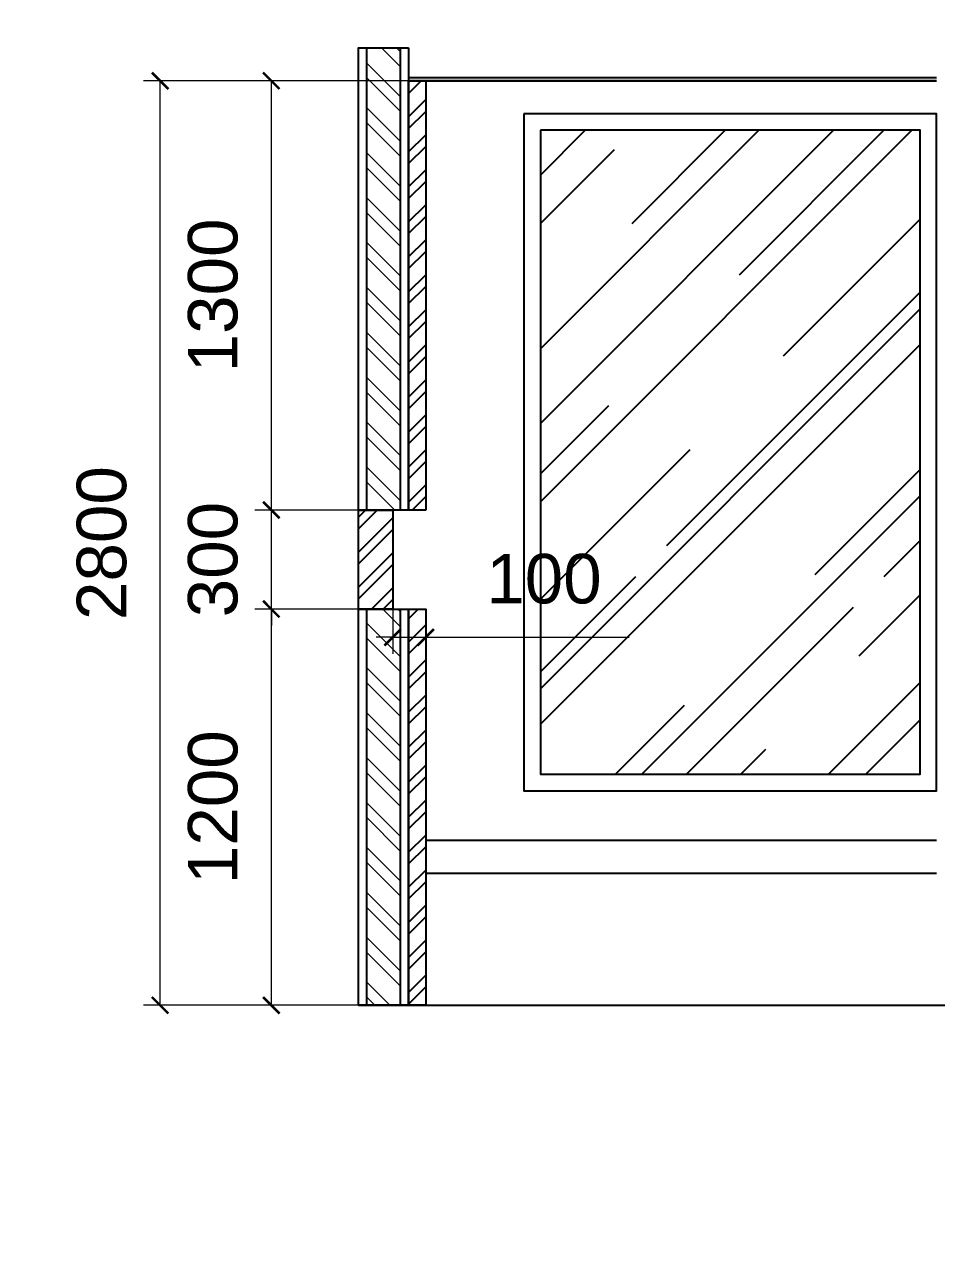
# Model space of a CAD drawing. Header units: millimetres. Extents: x 1252 to 32871, y -943 to 12244.
# Drawn here: x 11888 to 14652, y 2765 to 6472 of the extents above; entities that cross this region are included whole.
import ezdxf
from ezdxf.enums import TextEntityAlignment as Align
from ezdxf.xclip import XClip

# ---------------------------------------------------------------- set-up
doc = ezdxf.new("R2010")
doc.units = ezdxf.units.MM
doc.header["$MEASUREMENT"] = 0
doc.header["$XCLIPFRAME"] = 2
doc.linetypes.add('HIDDEN2', pattern=[0.1875, 0.125, -0.0625])
doc.layers.add('AS', color=8, linetype='HIDDEN2', lineweight=5)
doc.layers.add('HATCH', color=8, linetype='Continuous', lineweight=5)
doc.layers.add('tampak', color=7, linetype='Continuous')
doc.layers.add('WALL', color=255, linetype='Continuous')
doc.styles.add('HAND', font='ROMAND.SHX', dxfattribs={"width": 0.8, "height": 250})
doc.styles.get("Standard").update_dxf_attribs({"font": 'arial.ttf'})
doc.dimstyles.new('DIM100', dxfattribs={"dimscale": 0, "dimtxt": 150, "dimasz": 50, "dimexe": 50, "dimexo": 0, "dimgap": 100, "dimtad": 1, "dimtoh": 1, "dimdec": 0, "dimdsep": 46, "dimtxsty": 'Standard', "dimblk": 'ARCHTICK', "dimcen": 1, "dimclrd": 1, "dimclre": 1, "dimadec": 0, "dimazin": 0, "dimtfac": 250, "dimtdec": 0, "dimtix": 1, "dimtmove": 0, "dimatfit": 3, "dimldrblk": 'DOT', "dimfxl": 150, "dimtolj": 1, "dimtzin": 0, "dimlwd": 5, "dimlwe": 5, "dimarcsym": 0})

# ---------------------------------------------------------------- blocks, each defined once
blk = doc.blocks.new('4RTG12EE')
at = {"layer": 'tampak', "transparency": 33554687}
h = blk.add_hatch(color=4, dxfattribs=at)
h.dxf.hatch_style = 1
h.paths.add_polyline_path([(1960065.9, 62209.8), (1959565.9, 62209.8), (1959565.9, 61959.8), (1960065.9, 61959.8)])
h.paths.add_polyline_path([(1963042.4, 62208.3), (1962542.4, 62208.3), (1962542.4, 62008.3), (1963042.4, 62008.3)])
h.paths.add_polyline_path([(1966052.4, 62208.3), (1965552.4, 62208.3), (1965552.4, 62008.3), (1966052.4, 62008.3)])
h.paths.add_polyline_path([(1962890.2, 60209.8), (1962690.2, 60209.8), (1962690.2, 59959.8), (1962890.2, 59959.8)])
h.paths.add_polyline_path([(1959717.4, 59959.8), (1959540.2, 59959.8), (1959540.2, 59459.8), (1959717.4, 59459.8)])
h.paths.add_polyline_path([(1957965.9, 59959.8), (1957813, 59959.8), (1957813, 59509.8), (1957965.9, 59509.8)])
h.paths.add_polyline_path([(1957964.5, 55549.1), (1957814.5, 55549.1), (1957814.5, 54999.1), (1957964.5, 54999.1)])
h.paths.add_polyline_path([(1963525.9, 55374.1), (1963025.9, 55374.1), (1963025.9, 55174.1), (1963525.9, 55174.1)])
h.paths.add_polyline_path([(1965902.4, 55349.8), (1965702.4, 55349.8), (1965702.4, 55198.3), (1965902.4, 55198.3)])
h.paths.add_polyline_path([(1957965.9, 53244.8), (1957814.5, 53244.8), (1957814.5, 52744.8), (1957965.9, 52744.8)])
h.paths.add_polyline_path([(1957965.9, 49706.9), (1957815.9, 49706.9), (1957815.9, 49106.9), (1957965.9, 49106.9)])
blk = doc.blocks.new('GRID')
at = {"layer": 'AS', "ltscale": 1000}
blk.add_line((1814236, 55324.1), (1830263, 55324.1), dxfattribs=at)
blk = doc.blocks.new('GLGLLGLG65')
for name, p in [('GRID', (291478.5, -96549.5)), ('4RTG12EE', (150339.8, -96499.5))]:
    blk.add_blockref(name, p)
at = {"color": 4, "style": 'HAND'}
for tag, p in [('MASTER', (2111395.3, -36878.5)), ('K.TIDUR', (2115221.8, -37158.6)), ('WIC', (2111395.3, -37191.5)), ('UTAMA', (2115221.8, -37471.5)), ('FOYER', (2112191.1, -42384.4)), ('KIDS', (2109602.8, -42986)), ('WIC', (2109602.8, -43268.6)), ('KAMAR', (2114762.4, -45598.3)), ('ANAK', (2114762.4, -45848.7)), ('K.MANDI', (2109255.5, -45925.3)), ('ANAK', (2109255.5, -46236.8))]:
    blk.add_attdef(tag, text='', height=178.9, rotation=0, dxfattribs=at).set_placement(p, align=Align.MIDDLE)
blk = doc.blocks.new('*U114')
at = {"layer": 'HATCH'}
h = blk.add_hatch(dxfattribs=at)
h.set_pattern_fill('ANSI32', color=0, scale=10)
h.set_pattern_definition([(45, (-34916.14, -10567.46), (-67.35192, 67.35192), []), (45, (-34871.235, -10567.46), (-67.35192, 67.35192), [])])
h.paths.add_polyline_path([(-10522.7, 50), (-10522.7, -50), (-9136.2, -50), (-9136.2, 50)])
at = {"layer": 'WALL', "color": 0}
for points in [[(-10522.7, 75), (-9136.2, 75), (-9136.2, -75), (-10522.7, -75)], [(-10522.7, 50), (-9136.2, 50), (-9136.2, -50), (-10522.7, -50)]]:
    blk.add_lwpolyline(points, close=True, dxfattribs=at)
blk = doc.blocks.new('*U115')
at = {"layer": 'HATCH'}
h = blk.add_hatch(dxfattribs=at)
h.set_pattern_fill('ANSI32', color=0, scale=10)
h.set_pattern_definition([(45, (-34718.06, -10567.46), (-67.35192, 67.35192), []), (45, (-34673.16, -10567.46), (-67.35192, 67.35192), [])])
h.paths.add_polyline_path([(-10324.7, 50), (-10324.7, -50), (-9136.2, -50), (-9136.2, 50)])
at = {"layer": 'WALL', "color": 0}
for points in [[(-10324.7, 75), (-9136.2, 75), (-9136.2, -75), (-10324.7, -75)], [(-10324.7, 50), (-9136.2, 50), (-9136.2, -50), (-10324.7, -50)]]:
    blk.add_lwpolyline(points, close=True, dxfattribs=at)
blk = doc.blocks.new('_ArchTick')
at = {"color": 0, "linetype": 'ByBlock', "const_width": 0.15}
blk.add_lwpolyline([(-0.5, -0.5), (0.5, 0.5)], dxfattribs=at)
blk = doc.blocks.new('*D220')
at = {"color": 1, "lineweight": 5, "transparency": 16777216}
for p, q in [((13104.2, 4701.3), (12586.4, 4701.3)), ((12636.4, 3501.3), (12636.4, 4701.3)), ((13104.2, 3501.3), (12586.4, 3501.3))]:
    blk.add_line(p, q, dxfattribs=at)
at = {"layer": 'Defpoints', "color": 0, "transparency": 16777216}
for p in [(12636.4, 4701.3), (13104.2, 4701.3), (13104.2, 3501.3)]:
    blk.add_point(p, dxfattribs=at)
at = {"color": 1, "lineweight": 5, "transparency": 16777216, "xscale": 50, "yscale": 50, "zscale": 50}
for p, rotation in [((12636.4, 4701.3), 90), ((12636.4, 3501.3), 270)]:
    blk.add_blockref('_ArchTick', p, dxfattribs=dict(at, rotation=rotation))
at = {"color": 0, "transparency": 16777216, "insert": (12459.8, 4101.3), "char_height": 150, "attachment_point": 5, "rotation": 90}
blk.add_mtext('\\A1;1200', dxfattribs=at)
blk = doc.blocks.new('_DOT')
at = {"color": 0, "linetype": 'ByBlock'}
blk.add_line((-0.5, 0), (-1, 0), dxfattribs=at)
at = {"color": 0, "linetype": 'ByBlock', "const_width": 0.5}
blk.add_lwpolyline([(-0.25, 0, 1), (0.25, 0, 1)], format="xyb", close=True, dxfattribs=at)
blk = doc.blocks.new('*D189')
at = {"color": 1, "lineweight": 5, "transparency": 16777216}
for p, q in [((13004.2, 4701.3), (13004.2, 4565.8)), ((13104.2, 4701.3), (13104.2, 4565.8)), ((13004.2, 4615.8), (12954.2, 4615.8)), ((13004.2, 4615.8), (13104.2, 4615.8)), ((13104.2, 4615.8), (13720.9, 4615.8))]:
    blk.add_line(p, q, dxfattribs=at)
at = {"layer": 'Defpoints', "color": 0, "transparency": 16777216}
for p in [(13004.2, 4701.3), (13104.2, 4701.3), (13004.2, 4615.8)]:
    blk.add_point(p, dxfattribs=at)
at = {"color": 1, "lineweight": 5, "transparency": 16777216, "xscale": 50, "yscale": 50, "zscale": 50}
blk.add_blockref('_ArchTick', (13004.2, 4615.8), dxfattribs=at)
at = {"color": 1, "lineweight": 5, "transparency": 16777216, "xscale": 50, "yscale": 50, "zscale": 50, "rotation": 180}
blk.add_blockref('_ArchTick', (13104.2, 4615.8), dxfattribs=at)
at = {"color": 0, "transparency": 16777216, "insert": (13462.6, 4792.4), "char_height": 150, "attachment_point": 5}
blk.add_mtext('\\A1;100', dxfattribs=at)
blk = doc.blocks.new('*D221')
at = {"color": 1, "lineweight": 5, "transparency": 16777216}
for p, q in [((12636.4, 5001.3), (12636.4, 5051.3)), ((12900.6, 5001.3), (12586.4, 5001.3)), ((12636.4, 4701.3), (12636.4, 5001.3)), ((12900.6, 4701.3), (12586.4, 4701.3)), ((12636.4, 4701.3), (12636.4, 4651.3))]:
    blk.add_line(p, q, dxfattribs=at)
at = {"layer": 'Defpoints', "color": 0, "transparency": 16777216}
for p in [(12636.4, 5001.3), (12900.6, 5001.3), (12900.6, 4701.3)]:
    blk.add_point(p, dxfattribs=at)
at = {"color": 1, "lineweight": 5, "transparency": 16777216, "xscale": 50, "yscale": 50, "zscale": 50}
for p, rotation in [((12636.4, 5001.3), 270), ((12636.4, 4701.3), 90)]:
    blk.add_blockref('_ArchTick', p, dxfattribs=dict(at, rotation=rotation))
at = {"color": 0, "transparency": 16777216, "insert": (12459.7, 4851.3), "char_height": 150, "attachment_point": 5, "rotation": 90}
blk.add_mtext('\\A1;300', dxfattribs=at)
blk = doc.blocks.new('*D190')
at = {"color": 1, "lineweight": 5, "transparency": 16777216}
for p, q in [((13104.2, 6301.3), (12586.4, 6301.3)), ((12636.4, 5001.3), (12636.4, 6301.3)), ((12900.6, 5001.3), (12586.4, 5001.3))]:
    blk.add_line(p, q, dxfattribs=at)
at = {"layer": 'Defpoints', "color": 0, "transparency": 16777216}
for p in [(12636.4, 6301.3), (13104.2, 6301.3), (12900.6, 5001.3)]:
    blk.add_point(p, dxfattribs=at)
at = {"color": 1, "lineweight": 5, "transparency": 16777216, "xscale": 50, "yscale": 50, "zscale": 50}
for p, rotation in [((12636.4, 6301.3), 90), ((12636.4, 5001.3), 270)]:
    blk.add_blockref('_ArchTick', p, dxfattribs=dict(at, rotation=rotation))
at = {"color": 0, "transparency": 16777216, "insert": (12459.7, 5651.3), "char_height": 150, "attachment_point": 5, "rotation": 90}
blk.add_mtext('\\A1;1300', dxfattribs=at)
blk = doc.blocks.new('*D222')
at = {"color": 1, "lineweight": 5, "transparency": 16777216}
for p, q in [((12900.6, 6301.3), (12249.3, 6301.3)), ((12299.3, 3501.3), (12299.3, 6301.3)), ((12900.6, 3501.3), (12249.3, 3501.3))]:
    blk.add_line(p, q, dxfattribs=at)
at = {"layer": 'Defpoints', "color": 0, "transparency": 16777216}
for p in [(12299.3, 6301.3), (12900.6, 6301.3), (12900.6, 3501.3)]:
    blk.add_point(p, dxfattribs=at)
at = {"color": 1, "lineweight": 5, "transparency": 16777216, "xscale": 50, "yscale": 50, "zscale": 50}
for p, rotation in [((12299.3, 6301.3), 90), ((12299.3, 3501.3), 270)]:
    blk.add_blockref('_ArchTick', p, dxfattribs=dict(at, rotation=rotation))
at = {"color": 0, "transparency": 16777216, "insert": (12122.7, 4901.3), "char_height": 150, "attachment_point": 5, "rotation": 90}
blk.add_mtext('\\A1;2800', dxfattribs=at)

msp = doc.modelspace()

# ---------------------------------------------------------------- hatches: boundary and pattern name
at = {"layer": 'tampak', "transparency": 33554687}
h = msp.add_hatch(dxfattribs=at)
h.set_pattern_fill('ANSI32', color=256, scale=200)
h.set_pattern_definition([(45, (-2095226.554, 63251.176), (-53.0330086, 53.0330086), []), (45, (-2095191.2, 63251.176), (-53.0330086, 53.0330086), [])])
h.paths.add_polyline_path([(13004.2, 5001.3), (12900.6, 5001.3), (12900.6, 4701.3), (13004.2, 4701.3)])
h.paths.add_polyline_path([(13104.2, 6301.3), (13052.1, 6301.3), (13052.1, 5001.3), (13104.2, 5001.3)])
h.paths.add_polyline_path([(13104.2, 4701.3), (13052.1, 4701.3), (13052.1, 3501.3), (13104.2, 3501.3)])
h = msp.add_hatch(dxfattribs=at)
h.set_pattern_fill('AR-RROOF', color=256, scale=400, angle=45)
h.set_pattern_definition([(45, (-2097182.5, 58138.06), (339.411255, 905.09668), [6000, -800, 2000, -400]), (45, (-2096947.75, 58655.66), (-659.02352, 93.3381), [1200, -132, 2400, -300]), (45, (-2097281.5, 58519.9), (1281.277488, 1660.286722), [3200, -560, 1600, -400])])
h.paths.add_polyline_path([(14602.1, 6151.3), (13452, 6151.3), (13452, 4201.3), (14602.1, 4201.3)])

# ---------------------------------------------------------------- linework, layer by layer
for p, q in [((14652.1, 6310.3), (13052.1, 6310.3)), ((13052.1, 6301.3), (14652.1, 6301.3)), ((14652.1, 6301.3), (13052.1, 6301.3)), ((13104.2, 4001.3), (14652.1, 4001.3)), ((13104.2, 3901.3), (14652.1, 3901.3)), ((12900.6, 3501.3), (14803.5, 3501.3))]:
    msp.add_line(p, q)
for points in [[(13104.2, 5001.3), (13052.1, 5001.3), (13052.1, 6301.3), (13104.2, 6301.3)], [(13452, 6151.3), (13452, 4201.3), (14602.1, 4201.3), (14602.1, 6151.3)], [(12900.6, 5001.3), (13004.2, 5001.3), (13004.2, 4701.3), (12900.6, 4701.3)]]:
    msp.add_lwpolyline(points, close=True)
for points in [[(13402, 6201.3), (13402, 4151.3), (14652.1, 4151.3), (14652.1, 6201.3), (13402, 6201.3)], [(13052.1, 4701.3), (13104.2, 4701.3), (13104.2, 3501.3), (13052.1, 3501.3), (13052.1, 4701.3)]]:
    msp.add_lwpolyline(points)

# ---------------------------------------------------------------- block references
ref = msp.add_blockref('GLGLLGLG65', (-2103828, 45419.5))
XClip(ref).set_block_clipping_path([(2108127.1802460221, -41302.6115428364), (2110030.0980008249, -35642.6115428365)])
at = {"xscale": 1.009725849341427, "yscale": 1.009725849341427, "zscale": 1.009725849341427, "rotation": 270}
for name, p in [('*U114', (12976.4, -4223.8)), ('*U115', (12976.4, -5723.8))]:
    msp.add_blockref(name, p, dxfattribs=at)

# ---------------------------------------------------------------- dimensions: what is measured, and where the dimension line sits
for base, p1, p2, picture, middle in [((12299.3, 6301.3), (12900.6, 3501.3), (12900.6, 6301.3), '*D222', (12122.7, 4901.3)), ((12636.4, 6301.3), (12900.6, 5001.3), (13104.2, 6301.3), '*D190', (12459.7, 5651.3)), ((12636.4, 5001.3), (12900.6, 4701.3), (12900.6, 5001.3), '*D221', (12459.7, 4851.3)), ((12636.4, 4701.3), (13104.2, 3501.3), (13104.2, 4701.3), '*D220', (12459.8, 4101.3))]:
    dim = msp.add_linear_dim(base=base, p1=p1, p2=p2, angle=90, dimstyle='DIM100', override={"dimscale": 1})
    dim.commit()
    dim.dimension.update_dxf_attribs({"geometry": picture, "text_midpoint": middle})
dim = msp.add_linear_dim(base=(13004.2, 4615.8), p1=(13104.2, 4701.3), p2=(13004.2, 4701.3), dimstyle='DIM100', override={"dimscale": 1})
dim.commit()
dim.dimension.update_dxf_attribs({"geometry": '*D189', "text_midpoint": (13462.6, 4615.8), "dimtype": 160})

doc.saveas('drawing.dxf')
